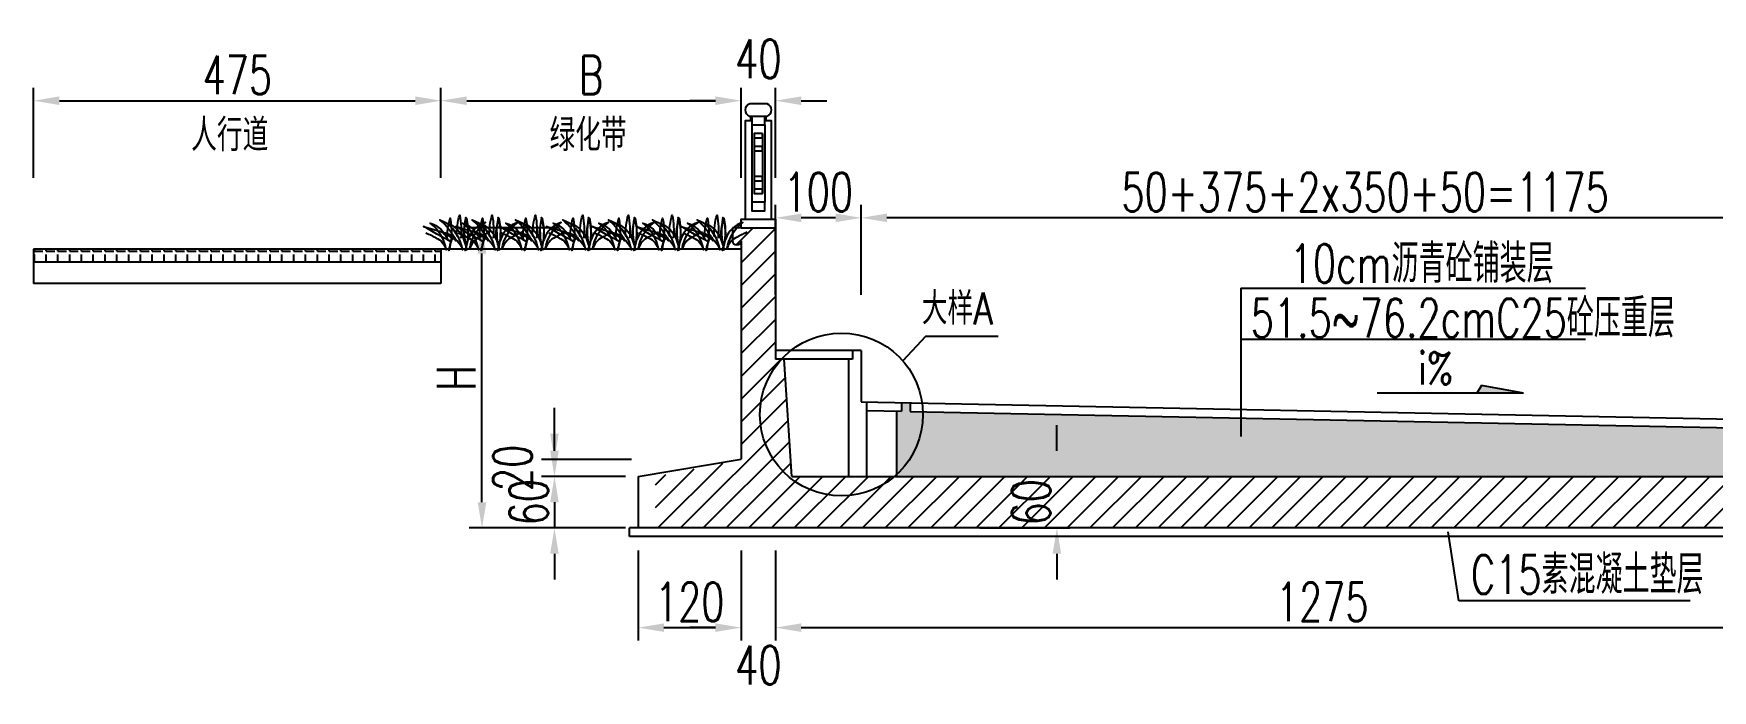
# Model space of a CAD drawing. Header units: millimetres. Extents: x -24222 to 32035, y -74604 to 14337.
# Drawn here: x -757 to 1200, y 13517 to 14283 of the extents above; entities that cross this region are included whole.
import ezdxf
from ezdxf.enums import TextEntityAlignment as Align

# ---------------------------------------------------------------- set-up
doc = ezdxf.new("R2010")
doc.units = ezdxf.units.MM
doc.header["$LTSCALE"] = 0.25
doc.header["$MEASUREMENT"] = 0
for name, color, linetype in [('3', 3, 'Continuous'), ('填充', 8, 'Continuous'), ('尺寸', 7, 'Continuous'), ('文字', 7, 'Continuous'), ('标注', 7, 'Continuous'), ('栏杆', 8, 'Continuous'), ('次轮廓线', 7, 'Continuous'), ('轮廓线', 1, 'Continuous')]:
    doc.layers.add(name, color=color, linetype=linetype)
doc.styles.get("Standard").update_dxf_attribs({"font": 'simplex1.shx', "width": 0.7, "bigfont": 'hztxt.shx'})
doc.dimstyles.new('150', dxfattribs={"dimscale": 15, "dimtxt": 3, "dimasz": 2, "dimexe": 1, "dimexo": 1, "dimgap": 0.5, "dimtad": 1, "dimdec": 1, "dimdsep": 46, "dimtxsty": 'Standard', "dimcen": 0.5, "dimadec": 0, "dimazin": 0, "dimtfac": 1, "dimtdec": 1, "dimtofl": 0, "dimtmove": 2, "dimatfit": 3, "dimfxl": 0, "dimtolj": 1, "dimtzin": 0, "dimarcsym": 0})

# ---------------------------------------------------------------- blocks, each defined once
blk = doc.blocks.new('*D93')
at = {"layer": 'Defpoints', "color": 0}
for p in [(67.9, 13786.2), (-52.1, 13706.2), (67.9, 13589.9)]:
    blk.add_point(p, dxfattribs=at)
at = {"layer": '标注', "color": 0, "lineweight": -2}
for p, q in [((-52.1, 13679.9), (-52.1, 13574.9)), ((67.9, 13679.9), (67.9, 13574.9)), ((-22.1, 13589.9), (37.9, 13589.9))]:
    blk.add_line(p, q, dxfattribs=at)
at = {"layer": '标注', "color": 0}
for points in [[(-22.1, 13594.9), (-22.1, 13584.9), (-52.1, 13589.9)], [(37.9, 13594.9), (37.9, 13584.9), (67.9, 13589.9)]]:
    blk.add_solid(points, dxfattribs=at)
at = {"layer": '标注', "color": 0, "insert": (7.9, 13619.9), "char_height": 45, "attachment_point": 5}
blk.add_mtext('\\A1;120', dxfattribs=at)
blk = doc.blocks.new('*D94')
at = {"layer": 'Defpoints', "color": 0}
for p in [(107.9, 13903.2), (67.9, 13786.2), (107.9, 13589.9)]:
    blk.add_point(p, dxfattribs=at)
at = {"layer": '标注', "color": 0, "lineweight": -2}
for p, q in [((67.9, 13679.9), (67.9, 13574.9)), ((107.9, 13679.9), (107.9, 13574.9)), ((37.9, 13589.9), (7.9, 13589.9)), ((137.9, 13589.9), (167.9, 13589.9))]:
    blk.add_line(p, q, dxfattribs=at)
at = {"layer": '标注', "color": 0}
for points in [[(37.9, 13594.9), (37.9, 13584.9), (67.9, 13589.9)], [(137.9, 13594.9), (137.9, 13584.9), (107.9, 13589.9)]]:
    blk.add_solid(points, dxfattribs=at)
at = {"layer": '标注', "color": 0, "insert": (87.9, 13546.2), "char_height": 45, "attachment_point": 5}
blk.add_mtext('\\A1;40', dxfattribs=at)
blk = doc.blocks.new('*D95')
at = {"layer": 'Defpoints', "color": 0}
for p in [(107.9, 13903.2), (1382.9, 13766.2), (1382.9, 13589.9)]:
    blk.add_point(p, dxfattribs=at)
at = {"layer": '标注', "color": 0, "lineweight": -2}
for p, q in [((107.9, 13679.9), (107.9, 13574.9)), ((1382.9, 13679.9), (1382.9, 13574.9)), ((137.9, 13589.9), (1352.9, 13589.9))]:
    blk.add_line(p, q, dxfattribs=at)
at = {"layer": '标注', "color": 0}
for points in [[(137.9, 13594.9), (137.9, 13584.9), (107.9, 13589.9)], [(1352.9, 13594.9), (1352.9, 13584.9), (1382.9, 13589.9)]]:
    blk.add_solid(points, dxfattribs=at)
at = {"layer": '标注', "color": 0, "insert": (745.4, 13619.9), "char_height": 45, "attachment_point": 5}
blk.add_mtext('\\A1;1275', dxfattribs=at)
blk = doc.blocks.new('*D100')
at = {"layer": 'Defpoints', "color": 0}
for p in [(-149.8, 13766.2), (-52.1, 13766.2), (-52.1, 13706.2)]:
    blk.add_point(p, dxfattribs=at)
at = {"layer": '标注', "color": 0, "lineweight": -2}
for p, q in [((-149.8, 13796.2), (-149.8, 13826.2)), ((-67.1, 13766.2), (-164.8, 13766.2)), ((-67.1, 13706.2), (-164.8, 13706.2)), ((-149.8, 13676.2), (-149.8, 13646.2))]:
    blk.add_line(p, q, dxfattribs=at)
at = {"layer": '标注', "color": 0}
for points in [[(-154.8, 13796.2), (-144.8, 13796.2), (-149.8, 13766.2)], [(-154.8, 13676.2), (-144.8, 13676.2), (-149.8, 13706.2)]]:
    blk.add_solid(points, dxfattribs=at)
at = {"layer": '标注', "color": 0, "insert": (-179.8, 13736.2), "char_height": 45, "attachment_point": 5, "rotation": 90}
blk.add_mtext('\\A1;60', dxfattribs=at)
blk = doc.blocks.new('*D101')
at = {"layer": 'Defpoints', "color": 0}
for p in [(-149.8, 13786.2), (67.9, 13786.2), (-52.1, 13766.2)]:
    blk.add_point(p, dxfattribs=at)
at = {"layer": '标注', "color": 0, "lineweight": -2}
for p, q in [((-149.8, 13816.2), (-149.8, 13846.2)), ((-59.8, 13786.2), (-164.8, 13786.2)), ((-67.1, 13766.2), (-164.8, 13766.2)), ((-149.8, 13736.2), (-149.8, 13706.2))]:
    blk.add_line(p, q, dxfattribs=at)
at = {"layer": '标注', "color": 0}
for points in [[(-154.8, 13816.2), (-144.8, 13816.2), (-149.8, 13786.2)], [(-154.8, 13736.2), (-144.8, 13736.2), (-149.8, 13766.2)]]:
    blk.add_solid(points, dxfattribs=at)
at = {"layer": '标注', "color": 0, "insert": (-198.6, 13776.2), "char_height": 45, "attachment_point": 5, "rotation": 90}
blk.add_mtext('\\A1;20', dxfattribs=at)
blk = doc.blocks.new('*D102')
at = {"color": 0, "lineweight": -2}
for p, q in [((436, 13796.2), (436, 13826.2)), ((346, 13766.2), (451, 13766.2)), ((346, 13706.2), (451, 13706.2)), ((436, 13676.2), (436, 13646.2))]:
    blk.add_line(p, q, dxfattribs=at)
at = {"color": 0}
for points in [[(431, 13796.2), (441, 13796.2), (436, 13766.2)], [(431, 13676.2), (441, 13676.2), (436, 13706.2)]]:
    blk.add_solid(points, dxfattribs=at)
at = {"layer": 'Defpoints', "color": 0}
for p in [(126.9, 13766.2), (-62.1, 13706.2), (436, 13706.2)]:
    blk.add_point(p, dxfattribs=at)
at = {"color": 0, "insert": (406, 13736.2), "char_height": 45, "attachment_point": 5, "rotation": 90}
blk.add_mtext('\\A1;60', dxfattribs=at)
blk = doc.blocks.new('*D103')
at = {"color": 0, "lineweight": -2}
for p, q in [((67.9, 14114.5), (67.9, 14219.5)), ((107.9, 14114.5), (107.9, 14219.5)), ((37.9, 14204.5), (7.9, 14204.5)), ((137.9, 14204.5), (167.9, 14204.5))]:
    blk.add_line(p, q, dxfattribs=at)
at = {"color": 0}
for points in [[(37.9, 14209.5), (37.9, 14199.5), (67.9, 14204.5)], [(137.9, 14209.5), (137.9, 14199.5), (107.9, 14204.5)]]:
    blk.add_solid(points, dxfattribs=at)
at = {"layer": 'Defpoints', "color": 0}
for p in [(107.9, 14204.5), (67.9, 14056.2), (107.9, 14056.2)]:
    blk.add_point(p, dxfattribs=at)
at = {"color": 0, "insert": (87.9, 14253.3), "char_height": 45, "attachment_point": 5}
blk.add_mtext('\\A1;40', dxfattribs=at)
blk = doc.blocks.new('*D127')
at = {"color": 0, "lineweight": -2}
for p, q in [((-757.1, 14114.5), (-757.1, 14219.5)), ((-282.1, 14114.5), (-282.1, 14219.5)), ((-727.1, 14204.5), (-312.1, 14204.5))]:
    blk.add_line(p, q, dxfattribs=at)
at = {"color": 0}
for points in [[(-727.1, 14209.5), (-727.1, 14199.5), (-757.1, 14204.5)], [(-312.1, 14209.5), (-312.1, 14199.5), (-282.1, 14204.5)]]:
    blk.add_solid(points, dxfattribs=at)
at = {"layer": 'Defpoints', "color": 0}
for p in [(-282.1, 14204.5), (-757.1, 14031.2), (-282.1, 14031.2)]:
    blk.add_point(p, dxfattribs=at)
at = {"color": 0, "insert": (-519.6, 14234.5), "char_height": 45, "attachment_point": 5}
blk.add_mtext('\\A1;475', dxfattribs=at)
blk = doc.blocks.new('*D128')
at = {"color": 0, "lineweight": -2}
for p, q in [((-282.1, 14114.5), (-282.1, 14219.5)), ((67.9, 14114.5), (67.9, 14219.5)), ((-252.1, 14204.5), (37.9, 14204.5))]:
    blk.add_line(p, q, dxfattribs=at)
at = {"color": 0}
for points in [[(-252.1, 14209.5), (-252.1, 14199.5), (-282.1, 14204.5)], [(37.9, 14209.5), (37.9, 14199.5), (67.9, 14204.5)]]:
    blk.add_solid(points, dxfattribs=at)
at = {"layer": 'Defpoints', "color": 0}
for p in [(67.9, 14204.5), (67.9, 14056.2), (-282.1, 14031.2)]:
    blk.add_point(p, dxfattribs=at)
at = {"color": 0, "insert": (-107.1, 14234.5), "char_height": 45, "attachment_point": 5}
blk.add_mtext('\\A1;B', dxfattribs=at)
blk = doc.blocks.new('*D129')
at = {"layer": 'Defpoints', "color": 0}
for p in [(-234.3, 14056.2), (107.9, 14056.2), (-52.1, 13706.2)]:
    blk.add_point(p, dxfattribs=at)
at = {"layer": '标注', "color": 0, "lineweight": -2}
for p, q in [((-144.3, 14056.2), (-249.3, 14056.2)), ((-234.3, 13736.2), (-234.3, 14026.2)), ((-144.3, 13706.2), (-249.3, 13706.2))]:
    blk.add_line(p, q, dxfattribs=at)
at = {"layer": '标注', "color": 0}
for points in [[(-239.3, 14026.2), (-229.3, 14026.2), (-234.3, 14056.2)], [(-239.3, 13736.2), (-229.3, 13736.2), (-234.3, 13706.2)]]:
    blk.add_solid(points, dxfattribs=at)
at = {"layer": '标注', "color": 0, "insert": (-264.3, 13881.2), "char_height": 45, "attachment_point": 5, "rotation": 90}
blk.add_mtext('\\A1;H', dxfattribs=at)
blk = doc.blocks.new('栏杆')
at = {"layer": '栏杆'}
blk.add_lwpolyline([(-10, 110), (10, 110, 0.671593), (10, 125), (-10, 125, 0.671593), (-10, 110)], format="xyb", dxfattribs=at)
for points in [[(-7.5, 105), (-15, 105), (-15, -10)], [(-7.5, 105), (-9, 105), (-9, 110), (9, 110), (9, 105), (7.5, 105)], [(-7.5, 100), (-7.5, 10)], [(15, -10), (15, -10), (15, 105), (7.5, 105)], [(7.5, 100), (7.5, 10)], [(-5, 90), (-5, 20)], [(5, 90), (5, 20)]]:
    blk.add_lwpolyline(points, dxfattribs=at)
for points in [[(-7.5, 110), (7.5, 110), (7.5, 100), (-7.5, 100)], [(-5, 90), (5, 90), (5, 85), (-5, 85)], [(-5, 75), (5, 75), (5, 70), (-5, 70)], [(-5, 40), (5, 40), (5, 35), (-5, 35)], [(-5, 25), (5, 25), (5, 20), (-5, 20)], [(-7.5, 10), (7.5, 10), (7.5, 0), (-7.5, 0)]]:
    blk.add_lwpolyline(points, close=True, dxfattribs=at)
blk = doc.blocks.new('箭头')
at = {"layer": '尺寸'}
blk.add_hatch(color=256, dxfattribs=at).paths.add_polyline_path([(0, 0), (-0.35, 0.6), (-3.63, 0)])
for p, q in [((-3.63, 0), (-0.35, 0.6)), ((-3.63, 0), (7.74, 0)), ((-0.35, 0.6), (0, 0))]:
    blk.add_line(p, q, dxfattribs=at)
blk = doc.blocks.new('*D130')
at = {"layer": 'Defpoints', "color": 0}
for p in [(207.9, 14067.9), (207.9, 13853.2), (1382.9, 13829.7)]:
    blk.add_point(p, dxfattribs=at)
at = {"layer": '标注', "color": 0, "lineweight": -2}
for p, q in [((207.9, 13977.9), (207.9, 14082.9)), ((1382.9, 13977.9), (1382.9, 14082.9)), ((1352.9, 14067.9), (237.9, 14067.9))]:
    blk.add_line(p, q, dxfattribs=at)
at = {"layer": '标注', "color": 0}
for points in [[(237.9, 14072.9), (237.9, 14062.9), (207.9, 14067.9)], [(1352.9, 14072.9), (1352.9, 14062.9), (1382.9, 14067.9)]]:
    blk.add_solid(points, dxfattribs=at)
at = {"layer": '标注', "color": 0, "insert": (795.4, 14097.9), "char_height": 45, "attachment_point": 5}
blk.add_mtext('\\A1;50+375+2x350+50=1175', dxfattribs=at)
blk = doc.blocks.new('*D131')
at = {"layer": 'Defpoints', "color": 0}
for p in [(107.9, 14067.9), (107.9, 13913.2), (207.9, 13913.2)]:
    blk.add_point(p, dxfattribs=at)
at = {"layer": '标注', "color": 0, "lineweight": -2}
for p, q in [((107.9, 13977.9), (107.9, 14082.9)), ((207.9, 13977.9), (207.9, 14082.9)), ((177.9, 14067.9), (137.9, 14067.9))]:
    blk.add_line(p, q, dxfattribs=at)
at = {"layer": '标注', "color": 0}
for points in [[(137.9, 14072.9), (137.9, 14062.9), (107.9, 14067.9)], [(177.9, 14072.9), (177.9, 14062.9), (207.9, 14067.9)]]:
    blk.add_solid(points, dxfattribs=at)
at = {"layer": '标注', "color": 0, "insert": (157.9, 14097.9), "char_height": 45, "attachment_point": 5}
blk.add_mtext('\\A1;100', dxfattribs=at)

msp = doc.modelspace()

# ---------------------------------------------------------------- hatches: boundary and pattern name
at = {"layer": '填充'}
h = msp.add_hatch(dxfattribs=at)
h.set_pattern_fill('ANSI31', color=256, scale=150, style=0)
h.paths.add_polyline_path([(117.868, 13903.236), (115.295, 13903.236, 0.18960018), (89.837, 13838.515, 0.63991177), (246.488, 13766.236), (126.857, 13766.236)], flags=17)
h.paths.add_polyline_path([(115.295, 13903.236), (107.868, 13903.236), (107.868, 14056.236), (67.868, 14056.236), (62.987, 14056.236, 0.04363622), (57.868, 14049.309), (57.868, 14041.236, 1), (67.868, 14041.236), (67.868, 13786.236), (-32.132, 13766.236), (-32.132, 13706.236), (1482.868, 13706.236), (1482.868, 13766.236), (246.488, 13766.236, -0.63991177), (89.837, 13838.515, -0.18960018)])
h.paths.add_polyline_path([(372.263, 13707.661), (372.263, 13764.811), (439.763, 13764.811), (439.763, 13707.661)], flags=24)
h = msp.add_hatch(dxfattribs=at)
h.set_pattern_fill('ANGLE', color=256, scale=50, style=0)
h.set_pattern_definition([(0, (5e-13, 9381.389), (0, 13.75), [10, -3.75]), (90, (5e-13, 9381.389), (-13.75, 8e-16), [10, -3.75])])
h.paths.add_polyline_path([(-757.132, 14031.236), (-757.132, 14016.236), (-282.132, 14016.236), (-282.132, 14031.236)])
h = msp.add_hatch(dxfattribs=at)
h.set_pattern_fill('AR-CONC', color=256, scale=5, style=0)
h.set_pattern_definition([(130, (2965.737, 9381.39), (-35.86301, -3.1376), [3.75, -41.25]), (185, (2965.737, 9381.39), (6.93757, 37.6096), [3, -33]), (79.5486, (2962.75, 9381.128), (-28.92547, 34.47198), [3.187, -35.0571]), (133.8158, (2965.737, 9391.39), (-53.36205, -8.27595), [5.625, -61.875]), (83.3644, (2961.29, 9390.7), (-46.73314, 48.7059), [4.7805, -52.58565]), (188.8158, (2965.737, 9391.39), (-46.7331, 48.70593), [4.5, -49.5]), (159, (2960.737, 9388.89), (-29.84535, -20.13094), [3.75, -41.25]), (214, (2960.737, 9388.89), (-12.16577, 36.2575), [3, -33]), (108.5486, (2958.25, 9387.21), (-42.01113, 16.12652), [3.187, -35.0571]), (142.5, (2965.737, 9381.389), (-0.607993, 16.644693), [0, -32.6, 0, -33.5, 0, -33.125]), (172.5, (2965.737, 9381.39), (-13.153477, 19.720586), [0, -19.1, 0, -31.85, 0, -12.625]), (212.5, (2976.887, 9381.389), (-26.691122, -1.127744), [0, -12.5, 0, -39, 0, -51.75]), (222.5, (2981.887, 9381.39), (-29.15931, 5.00525), [0, -16.25, 0, -25.9, 0, -36.75])])
h.paths.add_polyline_path([(1382.868, 13819.736), (1482.868, 13817.736), (1482.868, 13766.236), (1382.868, 13766.236)])
h.paths.add_polyline_path([(279.837, 13838.515, 0.00864131), (279.781, 13841.798), (1382.868, 13819.736), (1382.868, 13766.236), (246.488, 13766.236, 0.21957781)])
h.paths.add_polyline_path([(248.868, 13842.416), (254.868, 13842.296), (254.868, 13852.296), (264.868, 13852.096), (264.868, 13842.096), (279.781, 13841.798, -0.00864131), (279.837, 13838.515, -0.21083593), (248.868, 13768.336)])

# ---------------------------------------------------------------- linework, layer by layer
for p, q in [((-282.132, 14016.236), (-757.132, 14016.236)), ((-282.132, 13991.236), (-757.132, 13991.236)), ((282.885, 13929.602), (256.343, 13901.061)), ((367.495, 13929.602), (282.885, 13929.602)), ((904.859, 13621.006), (892.05, 13701.524)), ((1174.289, 13621.006), (904.859, 13621.006))]:
    msp.add_line(p, q)
at = {"ltscale": 100}
for p, q in [((650.554, 13985.796), (1052.364, 13985.796)), ((650.554, 13985.796), (650.554, 13812.976)), ((650.554, 13926.194), (1052.364, 13926.194))]:
    msp.add_line(p, q, dxfattribs=at)
msp.add_lwpolyline([(67.868, 14056.236), (67.868, 14066.236), (107.868, 14066.236), (107.868, 14056.236)])
msp.add_circle((184.837, 13838.515), 95)
at = {"layer": '3', "color": 9}
for points in [[(-271.083, 14040.446, -0.01337501), (-302.432, 14057.97, -0.00149199), (-270.687, 14048.228, -0.302407), (-264.791, 14040.978, 0.10639958), (-283.385, 14065.447, -0.22671949), (-263.431, 14046.416, -0.09120295), (-260.256, 14071.111, -0.07428197), (-259.058, 14044.125)], [(-299.673, 14050.231, -0.0394978), (-287.967, 14044.562, -0.23208696), (-275.998, 14030.4, 0.19118665), (-294.592, 14061.781, -0.22671949), (-274.637, 14042.749, -0.09120295), (-271.463, 14067.445, -0.12390744), (-272.954, 14029.611, -0.06249468), (-267.159, 14047.534)], [(-280.506, 14050.231, -0.0394978), (-268.8, 14044.562, -0.23208696), (-256.831, 14030.4, 0.19118665), (-275.425, 14061.781, -0.22671949), (-255.47, 14042.749, -0.09120295), (-252.296, 14067.445, -0.12390744), (-253.787, 14029.611, -0.06249468), (-247.992, 14047.534)], [(-233.324, 14040.446, -0.01337501), (-264.673, 14057.97, -0.00149199), (-232.928, 14048.228, -0.302407), (-227.032, 14040.978, 0.10639958), (-245.626, 14065.447, -0.22671949), (-225.672, 14046.416, -0.09120295), (-222.497, 14071.111, -0.07428197), (-221.299, 14044.125)], [(-261.914, 14050.231, -0.0394978), (-250.208, 14044.562, -0.23208696), (-238.239, 14030.4, 0.19118665), (-256.833, 14061.781, -0.22671949), (-236.878, 14042.749, -0.09120295), (-233.704, 14067.445, -0.12390744), (-235.195, 14029.611, -0.06249468), (-229.4, 14047.534)], [(-225.097, 14051.067, 0.0394978), (-236.803, 14045.397, 0.23208696), (-248.772, 14031.236, -0.19118665), (-230.178, 14062.616, 0.22671949), (-250.132, 14043.585, 0.09120295), (-253.307, 14068.28, 0.12390744), (-251.816, 14030.447, 0.06249468), (-257.61, 14048.37)], [(-242.747, 14050.231, -0.0394978), (-231.041, 14044.562, -0.23208696), (-219.072, 14030.4, 0.19118665), (-237.666, 14061.781, -0.22671949), (-217.711, 14042.749, -0.09120295), (-214.537, 14067.445, -0.12390744), (-216.028, 14029.611, -0.06249468), (-210.233, 14047.534)], [(-187.338, 14051.067, 0.0394978), (-199.044, 14045.397, 0.23208696), (-211.013, 14031.236, -0.19118665), (-192.419, 14062.616, 0.22671949), (-212.373, 14043.585, 0.09120295), (-215.548, 14068.28, 0.12390744), (-214.056, 14030.447, 0.06249468), (-219.851, 14048.37)], [(-182.81, 14040.446, -0.01337501), (-214.159, 14057.97, -0.00149199), (-182.414, 14048.228, -0.302407), (-176.518, 14040.978, 0.10639958), (-195.112, 14065.447, -0.22671949), (-175.158, 14046.416, -0.09120295), (-171.983, 14071.111, -0.07428197), (-170.785, 14044.125)], [(-211.4, 14050.231, -0.0394978), (-199.694, 14044.562, -0.23208696), (-187.725, 14030.4, 0.19118665), (-206.319, 14061.781, -0.22671949), (-186.365, 14042.749, -0.09120295), (-183.19, 14067.445, -0.12390744), (-184.681, 14029.611, -0.06249468), (-178.887, 14047.534)], [(-192.233, 14050.231, -0.0394978), (-180.527, 14044.562, -0.23208696), (-168.558, 14030.4, 0.19118665), (-187.152, 14061.781, -0.22671949), (-167.198, 14042.749, -0.09120295), (-164.023, 14067.445, -0.12390744), (-165.514, 14029.611, -0.06249468), (-159.72, 14047.534)], [(-136.824, 14051.067, 0.0394978), (-148.53, 14045.397, 0.23208696), (-160.499, 14031.236, -0.19118665), (-141.905, 14062.616, 0.22671949), (-161.86, 14043.585, 0.09120295), (-165.034, 14068.28, 0.12390744), (-163.543, 14030.447, 0.06249468), (-169.338, 14048.37)], [(-127.704, 14040.446, -0.01337501), (-159.053, 14057.97, -0.00149199), (-127.308, 14048.228, -0.302407), (-121.412, 14040.978, 0.10639958), (-140.006, 14065.447, -0.22671949), (-120.052, 14046.416, -0.09120295), (-116.877, 14071.111, -0.07428197), (-115.679, 14044.125)], [(-156.294, 14050.231, -0.0394978), (-144.588, 14044.562, -0.23208696), (-132.619, 14030.4, 0.19118665), (-151.213, 14061.781, -0.22671949), (-131.258, 14042.749, -0.09120295), (-128.084, 14067.445, -0.12390744), (-129.575, 14029.611, -0.06249468), (-123.78, 14047.534)], [(-137.127, 14050.231, -0.0394978), (-125.421, 14044.562, -0.23208696), (-113.452, 14030.4, 0.19118665), (-132.046, 14061.781, -0.22671949), (-112.091, 14042.749, -0.09120295), (-108.917, 14067.445, -0.12390744), (-110.408, 14029.611, -0.06249468), (-104.613, 14047.534)], [(-81.718, 14051.067, 0.0394978), (-93.424, 14045.397, 0.23208696), (-105.393, 14031.236, -0.19118665), (-86.799, 14062.616, 0.22671949), (-106.753, 14043.585, 0.09120295), (-109.928, 14068.28, 0.12390744), (-108.436, 14030.447, 0.06249468), (-114.231, 14048.37)], [(-74.412, 14040.446, -0.01337501), (-105.761, 14057.97, -0.00149199), (-74.016, 14048.228, -0.302407), (-68.12, 14040.978, 0.10639958), (-86.714, 14065.447, -0.22671949), (-66.759, 14046.416, -0.09120295), (-63.585, 14071.111, -0.07428197), (-62.387, 14044.125)], [(-103.002, 14050.231, -0.0394978), (-91.296, 14044.562, -0.23208696), (-79.327, 14030.4, 0.19118665), (-97.92, 14061.781, -0.22671949), (-77.966, 14042.749, -0.09120295), (-74.792, 14067.445, -0.12390744), (-76.283, 14029.611, -0.06249468), (-70.488, 14047.534)], [(-83.835, 14050.231, -0.0394978), (-72.129, 14044.562, -0.23208696), (-60.16, 14030.4, 0.19118665), (-78.753, 14061.781, -0.22671949), (-58.799, 14042.749, -0.09120295), (-55.625, 14067.445, -0.12390744), (-57.116, 14029.611, -0.06249468), (-51.321, 14047.534)], [(-28.426, 14051.067, 0.0394978), (-40.131, 14045.397, 0.23208696), (-52.101, 14031.236, -0.19118665), (-33.507, 14062.616, 0.22671949), (-53.461, 14043.585, 0.09120295), (-56.636, 14068.28, 0.12390744), (-55.144, 14030.447, 0.06249468), (-60.939, 14048.37)], [(-23.263, 14040.446, -0.01337501), (-54.612, 14057.97, -0.00149199), (-22.867, 14048.228, -0.302407), (-16.971, 14040.978, 0.10639958), (-35.565, 14065.447, -0.22671949), (-15.611, 14046.416, -0.09120295), (-12.436, 14071.111, -0.07428197), (-11.238, 14044.125)], [(-51.853, 14050.231, -0.0394978), (-40.147, 14044.562, -0.23208696), (-28.178, 14030.4, 0.19118665), (-46.772, 14061.781, -0.22671949), (-26.818, 14042.749, -0.09120295), (-23.643, 14067.445, -0.12390744), (-25.134, 14029.611, -0.06249468), (-19.34, 14047.534)], [(-32.686, 14050.231, -0.0394978), (-20.98, 14044.562, -0.23208696), (-9.011, 14030.4, 0.19118665), (-27.605, 14061.781, -0.22671949), (-7.651, 14042.749, -0.09120295), (-4.476, 14067.445, -0.12390744), (-5.967, 14029.611, -0.06249468), (-0.173, 14047.534)], [(22.723, 14051.067, 0.0394978), (11.017, 14045.397, 0.23208696), (-0.952, 14031.236, -0.19118665), (17.642, 14062.616, 0.22671949), (-2.313, 14043.585, 0.09120295), (-5.487, 14068.28, 0.12390744), (-3.996, 14030.447, 0.06249468), (-9.79, 14048.37)], [(28.895, 14040.446, -0.01337501), (-2.454, 14057.97, -0.00149199), (29.292, 14048.228, -0.302407), (35.187, 14040.978, 0.10639958), (16.594, 14065.447, -0.22671949), (36.548, 14046.416, -0.09120295), (39.722, 14071.111, -0.07428197), (40.921, 14044.125)], [(0.306, 14050.231, -0.0394978), (12.011, 14044.562, -0.23208696), (23.981, 14030.4, 0.19118665), (5.387, 14061.781, -0.22671949), (25.341, 14042.749, -0.09120295), (28.516, 14067.445, -0.12390744), (27.024, 14029.611, -0.06249468), (32.819, 14047.534)], [(19.473, 14050.231, -0.0394978), (31.178, 14044.562, -0.23208696), (43.148, 14030.4, 0.19118665), (24.554, 14061.781, -0.22671949), (44.508, 14042.749, -0.09120295), (47.683, 14067.445, -0.12390744), (46.191, 14029.611, -0.06249468), (51.986, 14047.534)], [(74.882, 14051.067, 0.0394978), (63.176, 14045.397, 0.23208696), (51.207, 14031.236, -0.19118665), (69.8, 14062.616, 0.22671949), (49.846, 14043.585, 0.09120295), (46.672, 14068.28, 0.12390744), (48.163, 14030.447, 0.06249468), (42.368, 14048.37)]]:
    msp.add_lwpolyline(points, format="xyb", dxfattribs=at)
at = {"layer": '次轮廓线'}
for p, q in [((207.868, 13913.236), (107.868, 13913.236)), ((197.868, 13903.236), (107.868, 13903.236)), ((192.868, 13903.236), (192.868, 13766.236)), ((197.868, 13913.236), (197.868, 13903.236)), ((207.868, 13913.236), (207.868, 13853.136)), ((207.868, 13853.236), (1382.868, 13829.736)), ((213.868, 13853.356), (213.868, 13766.236)), ((213.868, 13843.116), (254.868, 13842.296)), ((248.868, 13842.416), (248.868, 13766.236)), ((254.868, 13852.296), (254.868, 13842.296)), ((264.868, 13852.096), (264.868, 13842.096)), ((264.868, 13842.096), (1482.868, 13817.736)), ((-62.132, 13696.236), (-62.132, 13706.236)), ((3027.868, 13696.236), (-62.132, 13696.236))]:
    msp.add_line(p, q, dxfattribs=at)
at = {"layer": '轮廓线'}
for p, q in [((67.868, 14056.236), (57.868, 14056.236)), ((57.868, 14056.236), (57.868, 14041.236)), ((67.868, 14056.236), (107.868, 14056.236)), ((107.868, 14056.236), (107.868, 13903.236)), ((67.868, 14041.236), (67.868, 13786.236)), ((-757.132, 14031.236), (-757.132, 13991.236)), ((67.868, 14031.236), (-757.132, 14031.236)), ((-282.132, 14031.236), (-282.132, 13991.236)), ((126.857, 13766.236), (117.868, 13903.236)), ((-52.132, 13766.236), (67.868, 13786.236)), ((-52.132, 13766.236), (-52.132, 13706.236)), ((126.857, 13766.236), (2838.88, 13766.236)), ((3027.868, 13706.236), (-62.132, 13706.236))]:
    msp.add_line(p, q, dxfattribs=at)
msp.add_arc((62.868, 14041.236), 5, 180, 0, dxfattribs=at)

# ---------------------------------------------------------------- block references
at = {"xscale": -1}
msp.add_blockref('栏杆', (87.868, 14076.236), dxfattribs=at)
at = {"layer": '尺寸', "xscale": -15, "yscale": 15, "zscale": 15}
msp.add_blockref('箭头', (925.702, 13863.36), dxfattribs=at)

# ---------------------------------------------------------------- texts
at = {"width": 0.8}
for s, p in [('人行道', (-528.366, 14164.46)), ('绿化带', (-110.557, 14164.46))]:
    msp.add_text(s, height=37.5, dxfattribs=at).set_placement(p, align=Align.MIDDLE_CENTER)
at = {"layer": '文字', "width": 0.7}
for s, p in [('10cm沥青砼铺装层', (707.493, 13992.116)), ('51.5~76.2cmC25砼压重层', (662.073, 13928.511)), ('C15素混凝土垫层', (918.713, 13629.349))]:
    msp.add_text(s, height=45, dxfattribs=at).set_placement(p)
at = {"layer": '文字', "width": 0.8}
for s, p in [('大样A', (320.047, 13962.184)), ('i%%%', (877.542, 13892.318))]:
    msp.add_text(s, height=37.5, dxfattribs=at).set_placement(p, align=Align.MIDDLE_CENTER)

# ---------------------------------------------------------------- dimensions: what is measured, and where the dimension line sits
for base, p1, p2, picture, middle in [((107.868, 14204.548), (67.868, 14056.236), (107.868, 14056.236), '*D103', (87.868, 14253.298)), ((-282.132, 14204.548), (-757.132, 14031.236), (-282.132, 14031.236), '*D127', (-519.632, 14234.548))]:
    dim = msp.add_linear_dim(base=base, p1=p1, p2=p2, dimstyle='150')
    dim.commit()
    dim.dimension.update_dxf_attribs({"geometry": picture, "text_midpoint": middle})
dim = msp.add_linear_dim(base=(67.868, 14204.548), p1=(-282.132, 14031.236), p2=(67.868, 14056.236), text='B', dimstyle='150')
dim.commit()
dim.dimension.update_dxf_attribs({"geometry": '*D128', "text_midpoint": (-107.132, 14234.548)})
dim = msp.add_linear_dim(base=(436.013, 13706.236), p1=(126.857, 13766.236), p2=(-62.132, 13706.236), angle=90, dimstyle='150')
dim.commit()
dim.dimension.update_dxf_attribs({"geometry": '*D102', "text_midpoint": (406.013, 13736.236)})
at = {"layer": '标注'}
for base, p1, p2, picture, middle in [((107.868, 14067.925), (207.868, 13913.236), (107.868, 13913.236), '*D131', (157.868, 14097.925)), ((1382.868, 13589.923), (107.868, 13903.236), (1382.868, 13766.236), '*D95', (745.368, 13619.923)), ((67.868, 13589.923), (-52.132, 13706.236), (67.868, 13786.236), '*D93', (7.868, 13619.923))]:
    dim = msp.add_linear_dim(base=base, p1=p1, p2=p2, dimstyle='150', dxfattribs=at)
    dim.commit()
    dim.dimension.update_dxf_attribs({"geometry": picture, "text_midpoint": middle})
dim = msp.add_linear_dim(base=(207.868, 14067.925), p1=(1382.868, 13829.736), p2=(207.868, 13853.236), text='50+375+2x350+50=<>', dimstyle='150', dxfattribs=at)
dim.commit()
dim.dimension.update_dxf_attribs({"geometry": '*D130', "text_midpoint": (795.368, 14097.925)})
dim = msp.add_linear_dim(base=(-234.279, 14056.236), p1=(-52.132, 13706.236), p2=(107.868, 14056.236), angle=90, text='H', dimstyle='150', dxfattribs=at)
dim.commit()
dim.dimension.update_dxf_attribs({"geometry": '*D129', "text_midpoint": (-264.279, 13881.236)})
dim = msp.add_linear_dim(base=(107.868, 13589.923), p1=(67.868, 13786.236), p2=(107.868, 13903.236), dimstyle='150', dxfattribs=at)
dim.commit()
dim.dimension.update_dxf_attribs({"geometry": '*D94', "text_midpoint": (87.868, 13546.209), "dimtype": 160})
for base, p1, p2, picture, middle in [((-149.849, 13786.236), (-52.132, 13766.236), (67.868, 13786.236), '*D101', (-198.599, 13776.236)), ((-149.849, 13766.236), (-52.132, 13706.236), (-52.132, 13766.236), '*D100', (-179.849, 13736.236))]:
    dim = msp.add_linear_dim(base=base, p1=p1, p2=p2, angle=90, dimstyle='150', dxfattribs=at)
    dim.commit()
    dim.dimension.update_dxf_attribs({"geometry": picture, "text_midpoint": middle})

doc.saveas('drawing.dxf')
